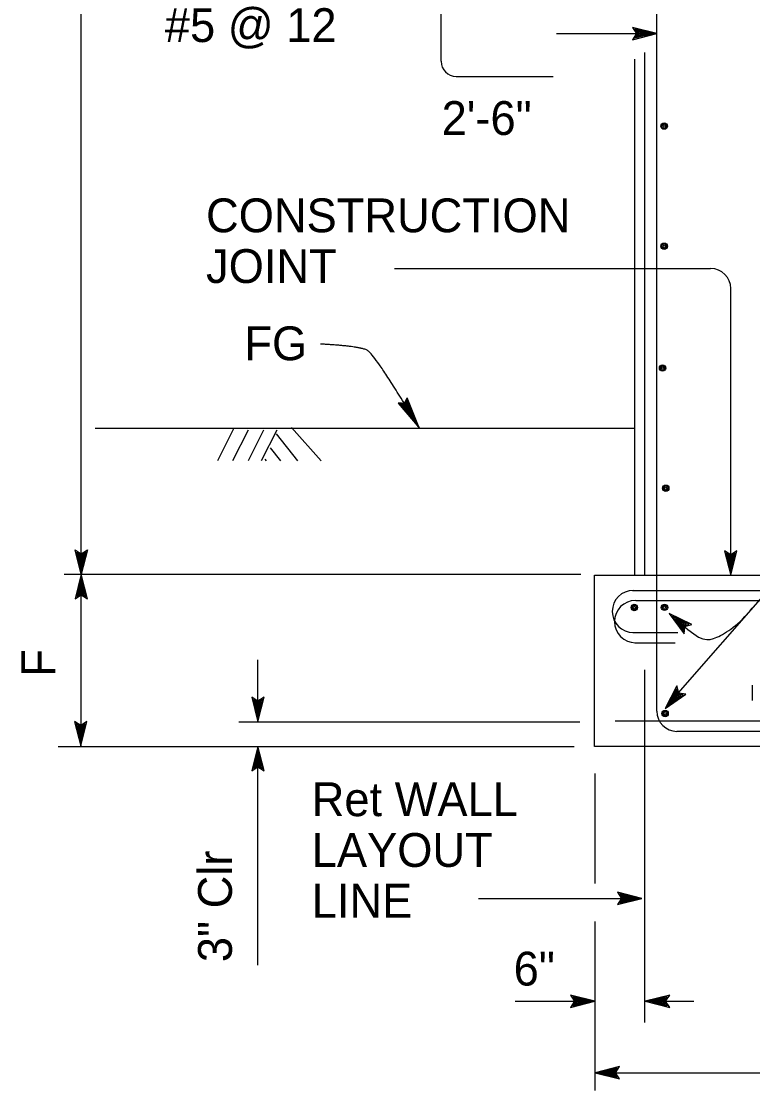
# Model space of a CAD drawing. Extents: x 0 to 2.83, y 0 to 1.83.
# Drawn here: x 1.3903 to 1.6425, y 0.5378 to 0.9067 of the extents above; entities that cross this region are included whole.
import ezdxf

# ---------------------------------------------------------------- set-up
doc = ezdxf.new("R2010")
doc.units = 0
for name, color, linetype in [('212 Leaders and Dim Lines', 7, 'Continuous'), ('214 Text and Titles', 7, 'Continuous'), ('216 Rebar', 7, 'Continuous'), ('217 Rebar', 7, 'Continuous'), ('221 Structural Steel', 7, 'Continuous'), ('240 Concrete', 7, 'Continuous'), ('257 Ground Line', 7, 'Continuous')]:
    doc.layers.add(name, color=color, linetype=linetype)

msp = doc.modelspace()

# ---------------------------------------------------------------- linework, layer by layer
at = {"layer": '212 Leaders and Dim Lines'}
for p, q in [((1.4109, 0.65659), (1.4109, 1.52664)), ((1.57479, 0.9025), (1.60943, 0.9025)), ((1.51892, 0.82146), (1.628, 0.82146)), ((1.63494, 0.7156), (1.63494, 0.81452)), ((1.61278, 0.67034), (1.67477, 0.74135)), ((1.40499, 0.71596), (1.58317, 0.71596)), ((1.47184, 0.66511), (1.47184, 0.68648)), ((1.60526, 0.56136), (1.60526, 0.68301)), ((1.46527, 0.66511), (1.5829, 0.66511)), ((1.40298, 0.65659), (1.58097, 0.65659)), ((1.47184, 0.58113), (1.47184, 0.65659)), ((1.58813, 0.60932), (1.58813, 0.64724)), ((1.54788, 0.60416), (1.6043, 0.60416)), ((1.58813, 0.53784), (1.58813, 0.59622)), ((1.5606, 0.56864), (1.58805, 0.56864)), ((1.60544, 0.56864), (1.62225, 0.56864)), ((1.58813, 0.54402), (1.99763, 0.54402))]:
    msp.add_line(p, q, dxfattribs=at)
for points in [[(1.60943, 0.9025), (1.60099, 0.90461), (1.60239, 0.9025), (1.60099, 0.90039), (1.60943, 0.9025)], [(1.60793, 0.9025), (1.60181, 0.90403), (1.60283, 0.9025), (1.60181, 0.90097), (1.60793, 0.9025)], [(1.60667, 0.9025), (1.60251, 0.90355), (1.6032, 0.9025), (1.60251, 0.90145), (1.60667, 0.9025)], [(1.60564, 0.9025), (1.60307, 0.90315), (1.60349, 0.9025), (1.60307, 0.90185), (1.60564, 0.9025)], [(1.60557, 0.90224), (1.60368, 0.90271), (1.60382, 0.9025), (1.60368, 0.90229), (1.60557, 0.90276)], [(1.4109, 0.71595), (1.40879, 0.72439), (1.4109, 0.72299), (1.41302, 0.72439), (1.4109, 0.71595)], [(1.4109, 0.71745), (1.40937, 0.72357), (1.4109, 0.72255), (1.41244, 0.72357), (1.4109, 0.71745)], [(1.63494, 0.7156), (1.63706, 0.72404), (1.63494, 0.72264), (1.63283, 0.72404), (1.63494, 0.7156)], [(1.63494, 0.7171), (1.63648, 0.72322), (1.63494, 0.7222), (1.63341, 0.72322), (1.63494, 0.7171)], [(1.4109, 0.71871), (1.40986, 0.72288), (1.4109, 0.72218), (1.41195, 0.72288), (1.4109, 0.71871)], [(1.4109, 0.71974), (1.41026, 0.72231), (1.4109, 0.72189), (1.41155, 0.72231), (1.4109, 0.71974)], [(1.41117, 0.71981), (1.41069, 0.7217), (1.4109, 0.72156), (1.41112, 0.7217), (1.41064, 0.71981)], [(1.63494, 0.71835), (1.63599, 0.72252), (1.63494, 0.72183), (1.6339, 0.72252), (1.63494, 0.71835)], [(1.63494, 0.71939), (1.63559, 0.72195), (1.63494, 0.72153), (1.6343, 0.72195), (1.63494, 0.71939)], [(1.63468, 0.71946), (1.63516, 0.72135), (1.63494, 0.72121), (1.63473, 0.72135), (1.63521, 0.71946)], [(1.4109, 0.71596), (1.40879, 0.70752), (1.4109, 0.70892), (1.41302, 0.70752), (1.4109, 0.71596)], [(1.4109, 0.71446), (1.40937, 0.70834), (1.4109, 0.70936), (1.41244, 0.70834), (1.4109, 0.71446)], [(1.4109, 0.7132), (1.40986, 0.70904), (1.4109, 0.70973), (1.41195, 0.70904), (1.4109, 0.7132)], [(1.4109, 0.71217), (1.41026, 0.7096), (1.4109, 0.71003), (1.41155, 0.7096), (1.4109, 0.71217)], [(1.41117, 0.7121), (1.41069, 0.71021), (1.4109, 0.71035), (1.41112, 0.71021), (1.41064, 0.7121)], [(1.61369, 0.70239), (1.61887, 0.6954), (1.61913, 0.69792), (1.62155, 0.69867), (1.61369, 0.70239)], [(1.61485, 0.70144), (1.6186, 0.69637), (1.61879, 0.6982), (1.62055, 0.69874), (1.61485, 0.70144)], [(1.61582, 0.70064), (1.61838, 0.69719), (1.6185, 0.69844), (1.61971, 0.6988), (1.61582, 0.70064)], [(1.61684, 0.70015), (1.618, 0.69857), (1.61802, 0.69883), (1.61827, 0.69891), (1.6165, 0.69974)], [(1.61662, 0.69998), (1.61819, 0.69785), (1.61828, 0.69862), (1.61901, 0.69886), (1.61662, 0.69998)], [(1.61235, 0.66969), (1.61949, 0.67466), (1.61697, 0.67499), (1.6163, 0.67743), (1.61235, 0.66969)], [(1.61333, 0.67082), (1.61851, 0.67442), (1.61668, 0.67466), (1.6162, 0.67643), (1.61333, 0.67082)], [(1.61416, 0.67176), (1.61769, 0.67421), (1.61644, 0.67438), (1.61611, 0.67559), (1.61416, 0.67176)], [(1.47184, 0.66511), (1.47395, 0.67355), (1.47184, 0.67215), (1.46973, 0.67355), (1.47184, 0.66511)], [(1.47184, 0.66661), (1.47338, 0.67273), (1.47184, 0.67171), (1.47031, 0.67273), (1.47184, 0.66661)], [(1.47184, 0.66787), (1.47289, 0.67203), (1.47184, 0.67134), (1.47079, 0.67203), (1.47184, 0.66787)], [(1.47184, 0.6689), (1.47249, 0.67147), (1.47184, 0.67104), (1.47119, 0.67147), (1.47184, 0.6689)], [(1.61468, 0.67277), (1.61629, 0.67388), (1.61603, 0.67391), (1.61596, 0.67416), (1.61508, 0.67242)], [(1.61484, 0.67254), (1.61701, 0.67405), (1.61625, 0.67416), (1.61604, 0.6749), (1.61484, 0.67254)], [(1.47158, 0.66897), (1.47206, 0.67086), (1.47184, 0.67072), (1.47163, 0.67086), (1.47211, 0.66897)], [(1.41074, 0.65674), (1.41285, 0.66518), (1.41074, 0.66378), (1.40863, 0.66518), (1.41074, 0.65674)], [(1.41074, 0.65824), (1.41227, 0.66436), (1.41074, 0.66334), (1.40921, 0.66436), (1.41074, 0.65824)], [(1.41074, 0.6595), (1.41179, 0.66366), (1.41074, 0.66297), (1.40969, 0.66366), (1.41074, 0.6595)], [(1.41074, 0.66053), (1.41139, 0.6631), (1.41074, 0.66267), (1.41009, 0.6631), (1.41074, 0.66053)], [(1.41048, 0.6606), (1.41095, 0.66249), (1.41074, 0.66235), (1.41053, 0.66249), (1.411, 0.6606)], [(1.47184, 0.65659), (1.46973, 0.64815), (1.47184, 0.64955), (1.47395, 0.64815), (1.47184, 0.65659)], [(1.47184, 0.65509), (1.47031, 0.64898), (1.47184, 0.64999), (1.47338, 0.64898), (1.47184, 0.65509)], [(1.47184, 0.65384), (1.47079, 0.64967), (1.47184, 0.65037), (1.47289, 0.64967), (1.47184, 0.65384)], [(1.47184, 0.6528), (1.47119, 0.65024), (1.47184, 0.65066), (1.47249, 0.65024), (1.47184, 0.6528)], [(1.47211, 0.65274), (1.47163, 0.65085), (1.47184, 0.65099), (1.47206, 0.65085), (1.47158, 0.65274)], [(1.6043, 0.60416), (1.59587, 0.60627), (1.59727, 0.60416), (1.59587, 0.60205), (1.6043, 0.60416)], [(1.60281, 0.60416), (1.59669, 0.60569), (1.59771, 0.60416), (1.59669, 0.60263), (1.60281, 0.60416)], [(1.60155, 0.60416), (1.59738, 0.60521), (1.59808, 0.60416), (1.59738, 0.60311), (1.60155, 0.60416)], [(1.60051, 0.60416), (1.59795, 0.60481), (1.59837, 0.60416), (1.59795, 0.60351), (1.60051, 0.60416)], [(1.60045, 0.6039), (1.59856, 0.60437), (1.5987, 0.60416), (1.59856, 0.60395), (1.60045, 0.60442)], [(1.58805, 0.56864), (1.57961, 0.57075), (1.58101, 0.56864), (1.57961, 0.56652), (1.58805, 0.56864)], [(1.58655, 0.56864), (1.58043, 0.57017), (1.58145, 0.56864), (1.58043, 0.5671), (1.58655, 0.56864)], [(1.58529, 0.56864), (1.58113, 0.56968), (1.58182, 0.56864), (1.58113, 0.56759), (1.58529, 0.56864)], [(1.58426, 0.56864), (1.58169, 0.56928), (1.58212, 0.56864), (1.58169, 0.56799), (1.58426, 0.56864)], [(1.58419, 0.56837), (1.5823, 0.56885), (1.58244, 0.56864), (1.5823, 0.56842), (1.58419, 0.5689)], [(1.60544, 0.56864), (1.61387, 0.56652), (1.61247, 0.56864), (1.61387, 0.57075), (1.60544, 0.56864)], [(1.60693, 0.56864), (1.61305, 0.5671), (1.61203, 0.56864), (1.61305, 0.57017), (1.60693, 0.56864)], [(1.60819, 0.56864), (1.61236, 0.56759), (1.61166, 0.56864), (1.61236, 0.56968), (1.60819, 0.56864)], [(1.60923, 0.56864), (1.61179, 0.56799), (1.61137, 0.56864), (1.61179, 0.56928), (1.60923, 0.56864)], [(1.60929, 0.5689), (1.61118, 0.56842), (1.61104, 0.56864), (1.61118, 0.56885), (1.60929, 0.56837)], [(1.58813, 0.54402), (1.59657, 0.54191), (1.59517, 0.54402), (1.59657, 0.54614), (1.58813, 0.54402)], [(1.58963, 0.54402), (1.59575, 0.54249), (1.59473, 0.54402), (1.59575, 0.54556), (1.58963, 0.54402)], [(1.59089, 0.54402), (1.59505, 0.54298), (1.59436, 0.54402), (1.59505, 0.54507), (1.59089, 0.54402)], [(1.59192, 0.54402), (1.59448, 0.54338), (1.59406, 0.54402), (1.59448, 0.54467), (1.59192, 0.54402)], [(1.59199, 0.54429), (1.59388, 0.54381), (1.59374, 0.54402), (1.59388, 0.54424), (1.59199, 0.54376)]]:
    msp.add_lwpolyline(points, dxfattribs=at)
msp.add_arc((1.628, 0.81452), 0.00694, 0, 90, dxfattribs=at)
for points, degree in [([(1.52746, 0.76653), (1.51227, 0.79176), (1.50696, 0.79464), (1.49338, 0.79538)], 2), ([(1.61777, 0.69902), (1.62466, 0.69265), (1.62916, 0.69291), (1.63771, 0.69853), (1.64237, 0.70428)], 3)]:
    msp.add_open_spline(points, degree=degree, dxfattribs=at)
at = {"layer": '214 Text and Titles'}
for p, q in [((1.52133, 0.77495), (1.52026, 0.77496)), ((1.52026, 0.77496), (1.52746, 0.76653)), ((1.52079, 0.77495), (1.52746, 0.76653)), ((1.52746, 0.76653), (1.52133, 0.77495)), ((1.52133, 0.77495), (1.5224, 0.77494)), ((1.52746, 0.76653), (1.52186, 0.77494)), ((1.5224, 0.77494), (1.52289, 0.77589)), ((1.5224, 0.77494), (1.52746, 0.76653)), ((1.52265, 0.77541), (1.52746, 0.76653)), ((1.52289, 0.77589), (1.52338, 0.77684)), ((1.52289, 0.77589), (1.52746, 0.76653)), ((1.52746, 0.76653), (1.52314, 0.77637)), ((1.52746, 0.76653), (1.52338, 0.77684))]:
    msp.add_line(p, q, dxfattribs=at)
at = {"layer": '216 Rebar'}
for p, q in [((1.60943, 0.66872), (1.60943, 1.06575)), ((1.53503, 0.89293), (1.53503, 0.94898)), ((1.54024, 0.88772), (1.57369, 0.88772)), ((1.60099, 0.71039), (1.99489, 0.71039)), ((1.60216, 0.70692), (1.84834, 0.70692)), ((1.60119, 0.69583), (1.61664, 0.69583)), ((1.60183, 0.69235), (1.61572, 0.69235)), ((1.64247, 0.67245), (1.64247, 0.67766)), ((1.99454, 0.66525), (1.59508, 0.66525)), ((1.68787, 0.66178), (1.61637, 0.66178))]:
    msp.add_line(p, q, dxfattribs=at)
for centre, radius, start in [((1.54024, 0.89293), 0.00521, 180), ((1.60137, 0.70313), 0.00729, 90), ((1.6021, 0.69964), 0.00729, 90), ((1.61637, 0.66872), 0.00694, 180)]:
    msp.add_arc(centre, radius, start, 270, dxfattribs=at)
at = {"layer": '217 Rebar'}
for p, q in [((1.61197, 0.87168), (1.61197, 0.8714)), ((1.61197, 0.83023), (1.61197, 0.82994)), ((1.6114, 0.7882), (1.6114, 0.78792)), ((1.61253, 0.74675), (1.61253, 0.74647)), ((1.60166, 0.7056), (1.60166, 0.70532)), ((1.61208, 0.70563), (1.61208, 0.70535)), ((1.61339, 0.66791), (1.61311, 0.66791))]:
    msp.add_line(p, q, dxfattribs=at)
for centre, radius in [((1.61197, 0.87058), 0.0011), ((1.61197, 0.87058), 0.000817), ((1.61197, 0.87058), 0.000408), ((1.61197, 0.82913), 0.0011), ((1.61197, 0.82913), 0.000817), ((1.61197, 0.82913), 0.000408), ((1.6114, 0.78711), 0.0011), ((1.6114, 0.78711), 0.000817), ((1.6114, 0.78711), 0.000408), ((1.61253, 0.74565), 0.0011), ((1.61253, 0.74565), 0.000817), ((1.61253, 0.74565), 0.000408), ((1.60166, 0.7045), 0.0011), ((1.60166, 0.7045), 0.000817), ((1.60166, 0.7045), 0.000408), ((1.61208, 0.70454), 0.0011), ((1.61208, 0.70454), 0.000817), ((1.61208, 0.70454), 0.000408), ((1.61229, 0.66791), 0.0011), ((1.61229, 0.66791), 0.000817), ((1.61229, 0.66791), 0.000408)]:
    msp.add_circle(centre, radius, dxfattribs=at)
at = {"layer": '221 Structural Steel'}
msp.add_line((1.60181, 0.7156), (1.60181, 0.89365), dxfattribs=at)
at = {"layer": '240 Concrete'}
for p, q in [((1.60528, 0.7156), (1.60528, 0.89597)), ((1.58792, 0.65657), (1.58792, 0.7156)), ((1.58792, 0.7156), (1.93256, 0.7156)), ((1.89955, 0.65657), (1.58792, 0.65657))]:
    msp.add_line(p, q, dxfattribs=at)
at = {"layer": '257 Ground Line'}
for p, q in [((1.41572, 0.76634), (1.60164, 0.76634)), ((1.46348, 0.76611), (1.45795, 0.75505)), ((1.46844, 0.76573), (1.46309, 0.75505)), ((1.47377, 0.76573), (1.46843, 0.75505)), ((1.47834, 0.76573), (1.473, 0.75505)), ((1.47815, 0.76445), (1.4855, 0.75505)), ((1.48344, 0.76658), (1.49367, 0.75505)), ((1.47602, 0.7596), (1.47959, 0.75505)), ((1.47419, 0.75563), (1.47465, 0.75505))]:
    msp.add_line(p, q, dxfattribs=at)

# ---------------------------------------------------------------- texts
at = {"layer": '212 Leaders and Dim Lines'}
for s, p in [('#5 @ 12', (1.43976, 0.89957)), ('2\'-6"', (1.53521, 0.86752)), ('6"', (1.56006, 0.57408))]:
    msp.add_text(s, height=0.011667, dxfattribs=at).set_placement(p)
for s, height, p in [('F', 0.01167, (1.40193, 0.6806)), ('3" Clr', 0.011667, (1.46287, 0.58216))]:
    msp.add_text(s, height=height, rotation=90, dxfattribs=at).set_placement(p)
at = {"layer": '214 Text and Titles'}
for s, height, p in [('CONSTRUCTION', 0.0116667, (1.45396, 0.83395)), ('JOINT', 0.011667, (1.45396, 0.81645)), ('FG', 0.011667, (1.46718, 0.7898)), ('Ret WALL', 0.011667, (1.49041, 0.63252)), ('LAYOUT', 0.011667, (1.49041, 0.61502)), ('LINE', 0.011667, (1.49041, 0.59752))]:
    msp.add_text(s, height=height, dxfattribs=at).set_placement(p)

doc.saveas('drawing.dxf')
